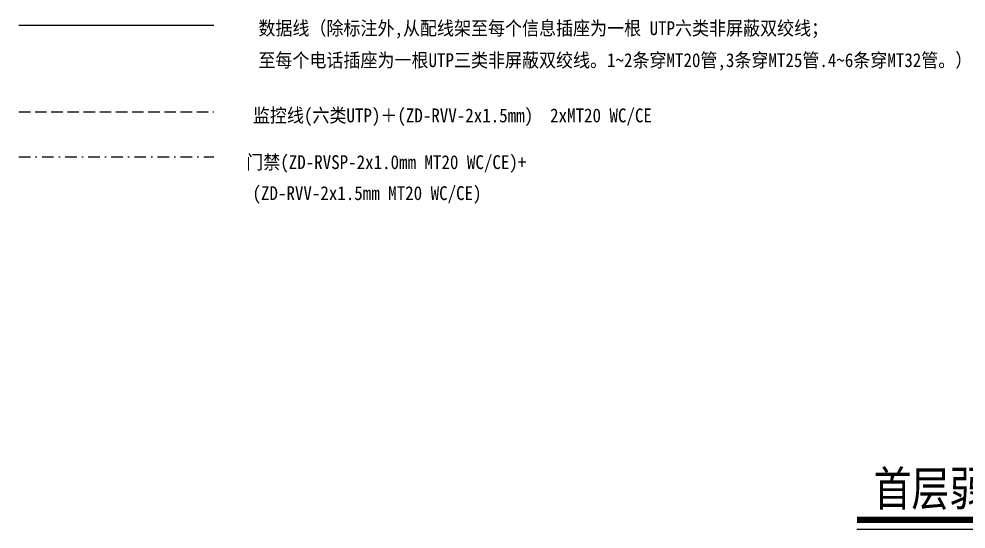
# Model space of a CAD drawing. Extents: x 13680 to 1640314, y -473492 to 65390.
# Drawn here: x 1177910 to 1198417, y -453330 to -442281 of the extents above; entities that cross this region are included whole.
import ezdxf

# ---------------------------------------------------------------- set-up
doc = ezdxf.new("R2010")
doc.units = 0
doc.header["$LTSCALE"] = 1000
doc.header["$MEASUREMENT"] = 0
doc.linetypes.add('DASH', pattern=[0.35, 0.25, -0.1])
doc.linetypes.add('DASHDOT', pattern=[1, 0.5, -0.25, 0, -0.25])
doc.layers.add('0-电气文字', color=6, linetype='Continuous')
doc.layers.add('WIRE-照明', color=120, linetype='Continuous')
doc.styles.add('-宋体', font='', dxfattribs={"width": 1.3})
doc.styles.add('-黑体', font='simhei.ttf', dxfattribs={"width": 0.8})
doc.styles.get('-宋体').set_extended_font_data('NSimSun')

msp = doc.modelspace()

# ---------------------------------------------------------------- linework, layer by layer
at = {"color": 0, "const_width": 140}
msp.add_lwpolyline([(1196052.455, -453128.149), (1204727.62, -453128.149)], dxfattribs=at)
at = {"color": 0}
msp.add_lwpolyline([(1196052.455, -453329.88), (1204727.62, -453329.88)], dxfattribs=at)
at = {"layer": 'WIRE-照明', "linetype": 'Continuous'}
msp.add_line((1177909.851, -442416.525), (1182127.487, -442416.525), dxfattribs=at)
at = {"layer": 'WIRE-照明', "linetype": 'DASH'}
msp.add_line((1177909.851, -444291.131), (1182127.487, -444291.131), dxfattribs=at)
at = {"layer": 'WIRE-照明', "linetype": 'DASHDOT', "ltscale": 0.5}
msp.add_line((1177909.851, -445269.239), (1182127.487, -445269.239), dxfattribs=at)

# ---------------------------------------------------------------- texts
at = {"color": 0, "style": '-黑体', "width": 0.8}
msp.add_text('首层弱电平面图', height=750, dxfattribs=at).set_placement((1196416.082, -452828.149))
at = {"layer": '0-电气文字', "color": 6, "linetype": 'Continuous', "style": '-宋体', "width": 0.9}
for s, p in [('数据线（除标注外,从配线架至每个信息插座为一根 UTP六类非屏蔽双绞线；', (1183095.037, -442631.02)), ('至每个电话插座为一根UTP三类非屏蔽双绞线。1~2条穿MT20管,3条穿MT25管.4~6条穿MT32管。）', (1183095.037, -443323.744)), ('监控线(六类UTP)＋(ZD-RVV-2x1.5mm)  2xMT20 WC/CE', (1182975.984, -444520.368)), ('门禁(ZD-RVSP-2x1.0mm MT20 WC/CE)+', (1182831.901, -445532.856)), ('(ZD-RVV-2x1.5mm MT20 WC/CE)', (1182966.743, -446203.619))]:
    msp.add_text(s, height=300, dxfattribs=at).set_placement(p)

doc.saveas('drawing.dxf')
